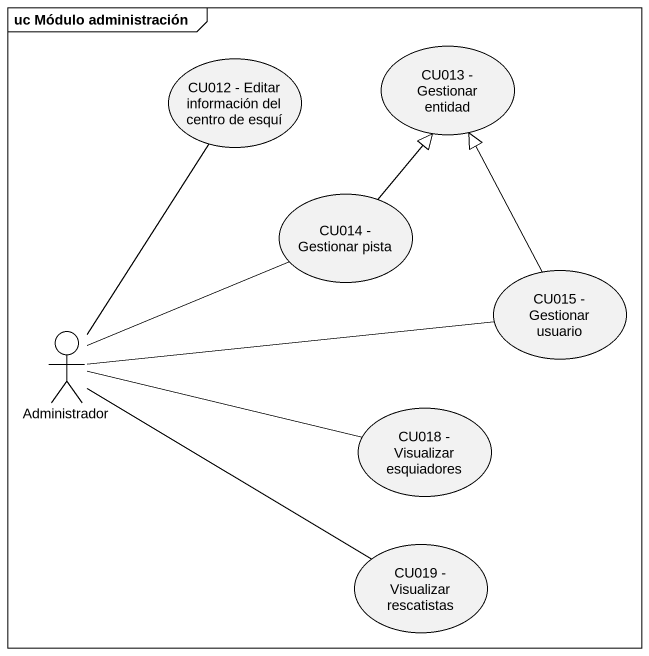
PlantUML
@startuml
mainframe uc Módulo administración
usecase "CU013 - Gestionar entidad" as CU013_Gestionar_entidad
usecase "CU012 - Editar información del centro de esquí" as CU012_Editar_información
usecase "CU014 - Gestionar pista" as CU014_Gestionar_pista
usecase "CU015 - Gestionar usuario" as CU015_Gestionar_usuario
actor Administrador
usecase "CU018 - Visualizar esquiadores" as CU018_Visualizar_esquiadores
usecase "CU019 - Visualizar rescatistas" as CU019_Visualizar_rescatistas
CU014_Gestionar_pista -up-|> CU013_Gestionar_entidad
CU015_Gestionar_usuario -up-|> CU013_Gestionar_entidad
Administrador -up- CU012_Editar_información
Administrador -right- CU014_Gestionar_pista
Administrador -right- CU015_Gestionar_usuario
Administrador -right- CU018_Visualizar_esquiadores
Administrador -right- CU019_Visualizar_rescatistas
@enduml
